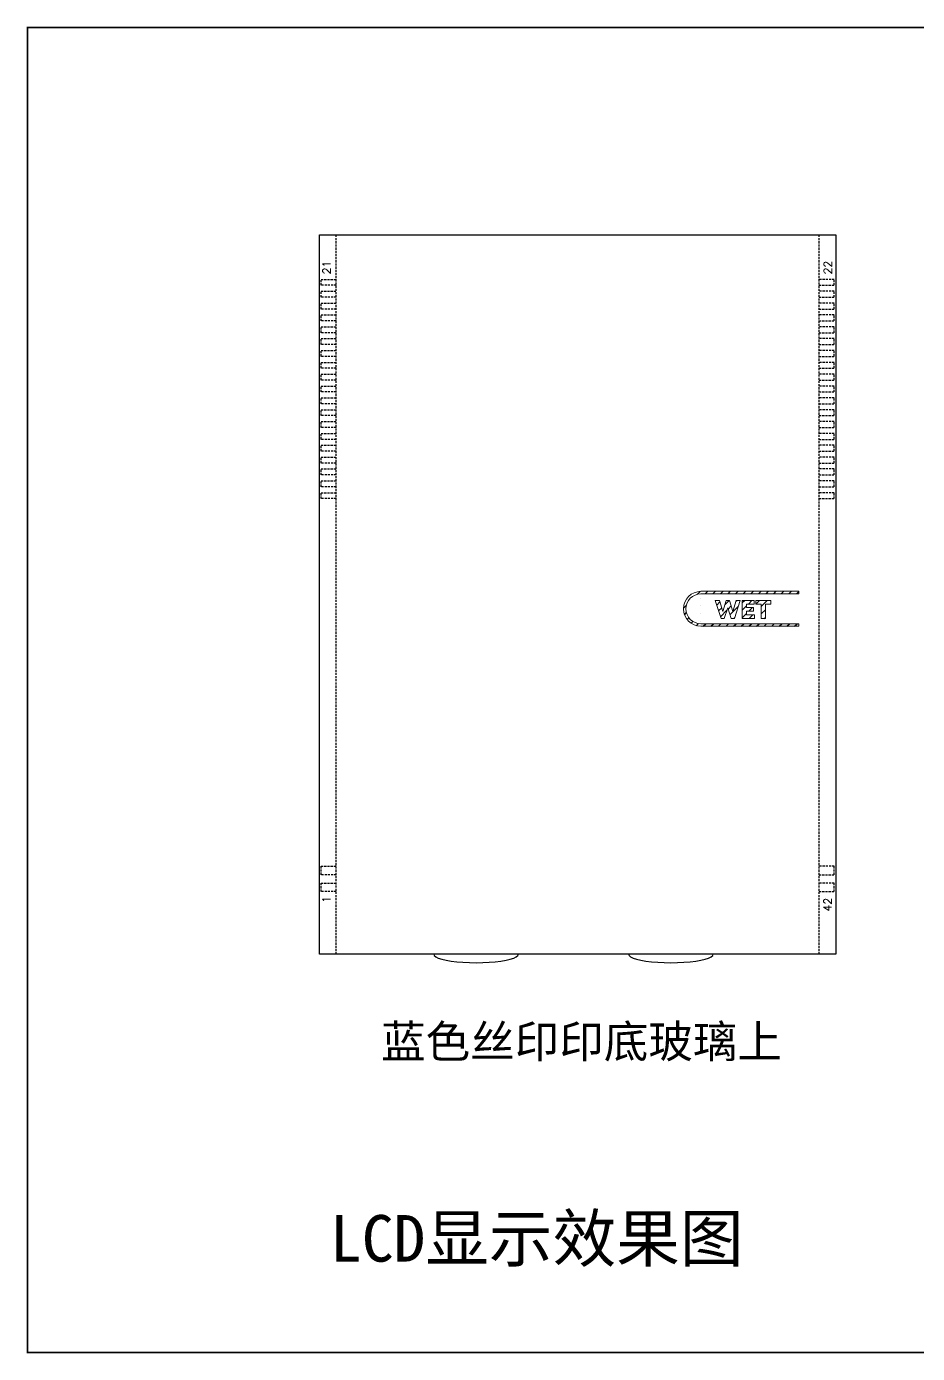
# Model space of a CAD drawing. Header units: millimetres. Extents: x 426 to 1899, y -1707 to -647.
# Drawn here: x 1433.9 to 1539, y -924.1 to -767.3 of the extents above; entities that cross this region are included whole.
import ezdxf
from ezdxf.enums import TextEntityAlignment as Align

# ---------------------------------------------------------------- set-up
doc = ezdxf.new("R2010")
doc.units = ezdxf.units.MM
doc.linetypes.add('HIDDEN', pattern=[0.375, 0.25, -0.125])
doc.layers.add('SPEC', color=2, linetype='Continuous')
doc.layers.add('SY', color=5, linetype='Continuous')
doc.styles.add('4534', font='simhei_0.ttf')
doc.styles.add('ROMANS', font='ROMANS.shx', dxfattribs={"bigfont": 'AllInOneBig.shx'})

msp = doc.modelspace()

# ---------------------------------------------------------------- hatches: boundary and pattern name
at = {"layer": 'SY'}
h = msp.add_hatch(dxfattribs=at)
h.set_pattern_fill('ANSI31', color=140, scale=0.2, style=0)
edge = h.paths.add_edge_path()
edge.add_line((1525.037, -838.178), (1513.475, -838.178))
edge.add_arc((1513.475, -836.113), 2.065, 89.99988, 269.99988, ccw=False)
edge.add_line((1513.475, -834.047), (1525.037, -834.047))
edge.add_line((1525.037, -834.047), (1525.037, -834.348))
edge.add_line((1525.037, -834.348), (1513.475, -834.348))
edge.add_arc((1513.475, -836.113), 1.765, 90.00013, 270.00013)
edge.add_line((1513.475, -837.877), (1525.037, -837.877))
edge.add_line((1525.037, -837.877), (1525.037, -838.178))
h.paths.add_polyline_path([(1520.594, -835.556), (1519.95, -835.556), (1519.95, -835.114), (1521.735, -835.114), (1521.735, -835.556), (1521.091, -835.556), (1521.091, -837.257), (1520.594, -837.257)], flags=17)
h.paths.add_polyline_path([(1516.844, -835.114), (1517.254, -836.432), (1517.632, -835.114), (1518.112, -835.114), (1517.436, -837.257), (1517.052, -837.257), (1516.637, -835.978), (1516.233, -837.257), (1515.852, -837.257), (1515.15, -835.114), (1515.665, -835.114), (1516.066, -836.432), (1516.452, -835.114)], flags=17)
h.paths.add_polyline_path([(1519.681, -836.393), (1518.843, -836.393), (1518.843, -836.824), (1519.812, -836.824), (1519.812, -837.257), (1518.343, -837.257), (1518.343, -835.114), (1519.777, -835.114), (1519.777, -835.545), (1518.843, -835.545), (1518.843, -835.966), (1519.681, -835.966)], flags=17)

# ---------------------------------------------------------------- linework, layer by layer
msp.add_lwpolyline([(1529.428, -791.931), (1529.428, -876.931), (1468.428, -876.931), (1468.428, -791.931)], close=True)
at = {"linetype": 'HIDDEN'}
for points in [[(1470.428, -876.931), (1470.428, -791.931)], [(1527.428, -876.931), (1527.428, -791.931)], [(1470.428, -797.891), (1468.628, -797.891), (1468.628, -797.191), (1470.428, -797.191)], [(1527.428, -797.891), (1529.228, -797.891), (1529.228, -797.191), (1527.428, -797.191)], [(1470.428, -799.291), (1468.628, -799.291), (1468.628, -798.591), (1470.428, -798.591)], [(1527.428, -799.291), (1529.228, -799.291), (1529.228, -798.591), (1527.428, -798.591)], [(1470.428, -800.691), (1468.628, -800.691), (1468.628, -799.991), (1470.428, -799.991)], [(1527.428, -800.691), (1529.228, -800.691), (1529.228, -799.991), (1527.428, -799.991)], [(1470.428, -802.091), (1468.628, -802.091), (1468.628, -801.391), (1470.428, -801.391)], [(1527.428, -802.091), (1529.228, -802.091), (1529.228, -801.391), (1527.428, -801.391)], [(1470.428, -803.491), (1468.628, -803.491), (1468.628, -802.791), (1470.428, -802.791)], [(1470.428, -804.891), (1468.628, -804.891), (1468.628, -804.191), (1470.428, -804.191)], [(1527.428, -803.491), (1529.228, -803.491), (1529.228, -802.791), (1527.428, -802.791)], [(1527.428, -804.891), (1529.228, -804.891), (1529.228, -804.191), (1527.428, -804.191)], [(1470.428, -806.291), (1468.628, -806.291), (1468.628, -805.591), (1470.428, -805.591)], [(1527.428, -806.291), (1529.228, -806.291), (1529.228, -805.591), (1527.428, -805.591)], [(1470.428, -807.691), (1468.628, -807.691), (1468.628, -806.991), (1470.428, -806.991)], [(1527.428, -807.691), (1529.228, -807.691), (1529.228, -806.991), (1527.428, -806.991)], [(1470.428, -809.091), (1468.628, -809.091), (1468.628, -808.391), (1470.428, -808.391)], [(1527.428, -809.091), (1529.228, -809.091), (1529.228, -808.391), (1527.428, -808.391)], [(1470.428, -810.491), (1468.628, -810.491), (1468.628, -809.791), (1470.428, -809.791)], [(1527.428, -810.491), (1529.228, -810.491), (1529.228, -809.791), (1527.428, -809.791)], [(1470.428, -811.891), (1468.628, -811.891), (1468.628, -811.191), (1470.428, -811.191)], [(1527.428, -811.891), (1529.228, -811.891), (1529.228, -811.191), (1527.428, -811.191)], [(1470.428, -813.291), (1468.628, -813.291), (1468.628, -812.591), (1470.428, -812.591)], [(1527.428, -813.291), (1529.228, -813.291), (1529.228, -812.591), (1527.428, -812.591)], [(1470.428, -814.691), (1468.628, -814.691), (1468.628, -813.991), (1470.428, -813.991)], [(1527.428, -814.691), (1529.228, -814.691), (1529.228, -813.991), (1527.428, -813.991)], [(1470.428, -816.091), (1468.628, -816.091), (1468.628, -815.391), (1470.428, -815.391)], [(1470.428, -817.491), (1468.628, -817.491), (1468.628, -816.791), (1470.428, -816.791)], [(1527.428, -816.091), (1529.228, -816.091), (1529.228, -815.391), (1527.428, -815.391)], [(1527.428, -817.491), (1529.228, -817.491), (1529.228, -816.791), (1527.428, -816.791)], [(1470.428, -818.891), (1468.628, -818.891), (1468.628, -818.191), (1470.428, -818.191)], [(1527.428, -818.891), (1529.228, -818.891), (1529.228, -818.191), (1527.428, -818.191)], [(1470.428, -820.291), (1468.628, -820.291), (1468.628, -819.591), (1470.428, -819.591)], [(1527.428, -820.291), (1529.228, -820.291), (1529.228, -819.591), (1527.428, -819.591)], [(1470.428, -821.691), (1468.628, -821.691), (1468.628, -820.991), (1470.428, -820.991)], [(1527.428, -821.691), (1529.228, -821.691), (1529.228, -820.991), (1527.428, -820.991)], [(1470.428, -823.091), (1468.628, -823.091), (1468.628, -822.391), (1470.428, -822.391)], [(1527.428, -823.091), (1529.228, -823.091), (1529.228, -822.391), (1527.428, -822.391)], [(1470.428, -867.527), (1468.628, -867.527), (1468.628, -866.527), (1470.428, -866.527)], [(1527.428, -867.527), (1529.228, -867.527), (1529.228, -866.527), (1527.428, -866.527)], [(1470.428, -869.527), (1468.628, -869.527), (1468.628, -868.527), (1470.428, -868.527)], [(1527.428, -869.527), (1529.228, -869.527), (1529.228, -868.527), (1527.428, -868.527)]]:
    msp.add_lwpolyline(points, dxfattribs=at)
for points in [[(1481.928, -876.931), (1481.99, -877.087), (1482.173, -877.24), (1482.473, -877.385), (1482.883, -877.519), (1483.392, -877.638), (1483.989, -877.74), (1484.658, -877.822), (1485.383, -877.882), (1486.146, -877.919), (1486.928, -877.931), (1487.71, -877.919), (1488.473, -877.882), (1489.198, -877.822), (1489.867, -877.74), (1490.464, -877.638), (1490.973, -877.519), (1491.383, -877.385), (1491.683, -877.24), (1491.866, -877.087), (1491.928, -876.931)], [(1504.928, -876.931), (1504.99, -877.087), (1505.173, -877.24), (1505.473, -877.385), (1505.883, -877.519), (1506.392, -877.638), (1506.989, -877.74), (1507.658, -877.822), (1508.383, -877.882), (1509.146, -877.919), (1509.928, -877.931), (1510.71, -877.919), (1511.473, -877.882), (1512.198, -877.822), (1512.867, -877.74), (1513.464, -877.638), (1513.973, -877.519), (1514.383, -877.385), (1514.683, -877.24), (1514.866, -877.087), (1514.928, -876.931)]]:
    msp.add_lwpolyline(points)
at = {"layer": 'SPEC', "lineweight": 30, "const_width": 0.209}
msp.add_lwpolyline([(1433.957, -923.992), (1433.957, -767.419), (1644.133, -767.419), (1644.133, -923.992)], close=True, dxfattribs=at)
at = {"layer": 'SY', "color": 140, "lineweight": 9}
msp.add_lwpolyline([(1525.037, -838.178), (1513.475, -838.178, -1), (1513.475, -834.047), (1525.037, -834.047), (1525.037, -834.348), (1513.475, -834.348, 1), (1513.475, -837.877), (1525.037, -837.877)], format="xyb", close=True, dxfattribs=at)
for points in [[(1516.844, -835.114), (1517.254, -836.432), (1517.632, -835.114), (1518.112, -835.114), (1517.436, -837.257), (1517.052, -837.257), (1516.637, -835.978), (1516.233, -837.257), (1515.852, -837.257), (1515.15, -835.114), (1515.665, -835.114), (1516.066, -836.432), (1516.452, -835.114)], [(1519.681, -836.393), (1518.843, -836.393), (1518.843, -836.824), (1519.812, -836.824), (1519.812, -837.257), (1518.343, -837.257), (1518.343, -835.114), (1519.777, -835.114), (1519.777, -835.545), (1518.843, -835.545), (1518.843, -835.966), (1519.681, -835.966)], [(1520.594, -835.556), (1519.95, -835.556), (1519.95, -835.114), (1521.735, -835.114), (1521.735, -835.556), (1521.091, -835.556), (1521.091, -837.257), (1520.594, -837.257)]]:
    msp.add_lwpolyline(points, close=True, dxfattribs=at)

# ---------------------------------------------------------------- texts
at = {"style": 'ROMANS'}
for s, height, p in [('21', 0.9457, (1469.284, -795.788)), ('22', 0.9457, (1528.461, -795.788)), ('1', 0.946, (1469.265, -870.473)), ('42', 0.9457, (1528.442, -871.073))]:
    msp.add_text(s, height=height, rotation=90, dxfattribs=at).set_placement(p, align=Align.MIDDLE)
at = {"layer": 'SPEC', "lineweight": 30, "style": '4534'}
for s, height, p in [('蓝色丝印印底玻璃上', 3.8563, (1475.714, -889.165)), ('LCD显示效果图', 5.509, (1469.692, -913.247))]:
    msp.add_text(s, height=height, dxfattribs=at).set_placement(p)

doc.saveas('drawing.dxf')
